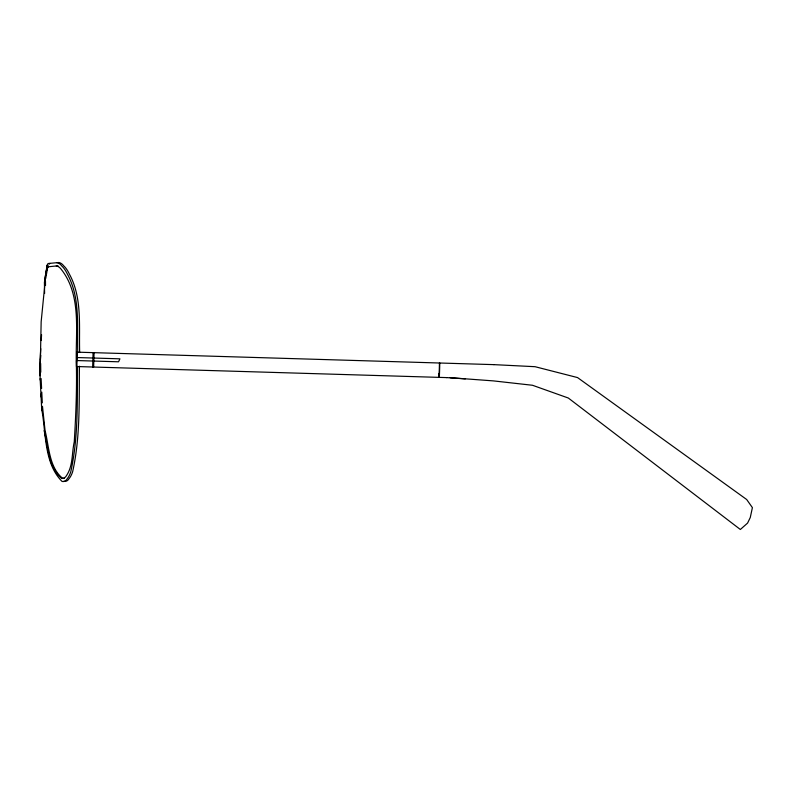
<?xml version="1.0" encoding="UTF-8"?>
<svg xmlns="http://www.w3.org/2000/svg" width="792" height="792" viewBox="0 0 792 792"><rect width="100%" height="100%" fill="white"/><g stroke="black" fill="none" stroke-linecap="round" stroke-linejoin="round"><path stroke-width="1.19" d="M77.764 352.668C76.913 326.482 80.556 297.99 67.37 274.082A205.544 45.302 -79 0 0 61.756 265.963A216.384 35.323 -80.1 0 0 56.767 262.697M79.665 352.49C78.814 326.304 82.457 297.802 69.27 273.903A205.544 45.302 -79 0 0 63.647 265.775A216.384 35.323 -80.1 0 0 58.667 262.518L48.074 263.528L47.223 264.795A171.824 1.218 -78.8 0 1 46.936 266.666L46.5 269.25M44.599 293.466L44.421 282.388L46.659 268.043A164.172 9.296 -80 0 1 47.49 266.855L57.182 265.894A211.85 34.591 -80.1 0 1 58.489 266.221M40.224 367.686L41.154 321.76L45.431 278.635M40.649 363.439L40.778 372.171M76.814 366.538L77.22 352.163M76.646 360.538L76.735 357.538M92.654 367.013L93.09 352.638M93.644 367.043L94.07 352.668M438.817 377.368L438.917 373.774M439.144 377.378L439.243 373.784M41.56 334.66L41.253 340.54M40.768 348.688L39.6 367.745L40.263 380.101M44.966 278.685L46.322 270.27M40.768 355.301L40.432 359.964M39.887 366.874L40.046 375.774M45.471 281.13L45.52 285.476M47.124 266.647L46.698 269.745M46.322 272.29L45.986 274.596M47.114 270.537L46.48 274.18M46.312 275.161L45.698 278.546M46.807 270.141L47.025 268.943M46.896 268.33L47.134 267.399L46.936 268.003M47.56 265.706L47.718 265.063L47.411 265.617M47.183 266.152L47.718 265.063L47.322 265.785M47.203 266.023L47.718 265.063M49.371 264.132L49.975 263.35M48.48 266.726L48.441 266.765A164.172 9.296 -80 0 0 47.609 267.943L47.441 268.488A165.003 1.168 -78.8 0 1 47.233 269.775M494 364.637L76.883 352.153L76.765 353.935L76.576 357.529L119.929 358.825L118.552 361.796L76.478 360.538L76.458 366.528L446.846 377.606M493.891 364.637L535.065 366.696L577.546 377.576L746.678 499.514L752.4 507.623L750.272 517.523L747.569 523.096L740.342 529.482L568.309 398.02L532.501 385.268L493.416 380.893L450.193 377.705M446.648 377.596L465.3 378.873M44.104 430.64C48.114 446.46 48.005 466.963 61.429 478.219A125.987 21.166 77.9 0 0 66.548 475.517C73.191 465.607 71.735 453.034 74.26 441.837C75.834 416.018 76.943 390.1 76.359 364.221C75.26 332.897 82.219 295.693 61.103 269.171A211.85 34.591 -80.1 0 0 56.232 265.983M40.907 394.079L41.016 396.931L40.976 396.416M41.105 378.546L41.6 388.456M41.778 392.119L42.303 402.861M42.481 406.345L45.055 430.551C49.064 446.361 48.956 466.864 62.38 478.13A125.987 21.166 77.9 0 0 64.508 478.13M40.154 378.635L41.768 410.622M41.639 408.761C46.154 432.293 43.738 463.172 62.004 481.387A130.185 21.869 77.9 0 0 66.746 479.427L67.32 478.596A123.453 28.057 76.7 0 0 70.726 471.973C78.477 437.432 77.121 401.593 77.537 366.389M79.438 366.211C79.012 401.415 80.378 437.253 72.626 471.794A123.453 28.057 76.7 0 1 69.221 478.418L68.647 479.259A130.185 21.869 77.9 0 1 63.904 481.219M439.015 377.368A78.953 9.613 -88.3 0 0 439.233 371.389L439.322 368.379A78.893 9.603 -88.3 0 0 439.441 362.993M439.768 363.003A78.893 9.603 -88.3 0 1 439.649 368.389L439.56 371.398A78.953 9.613 -88.3 0 1 439.342 377.378"/></g></svg>
